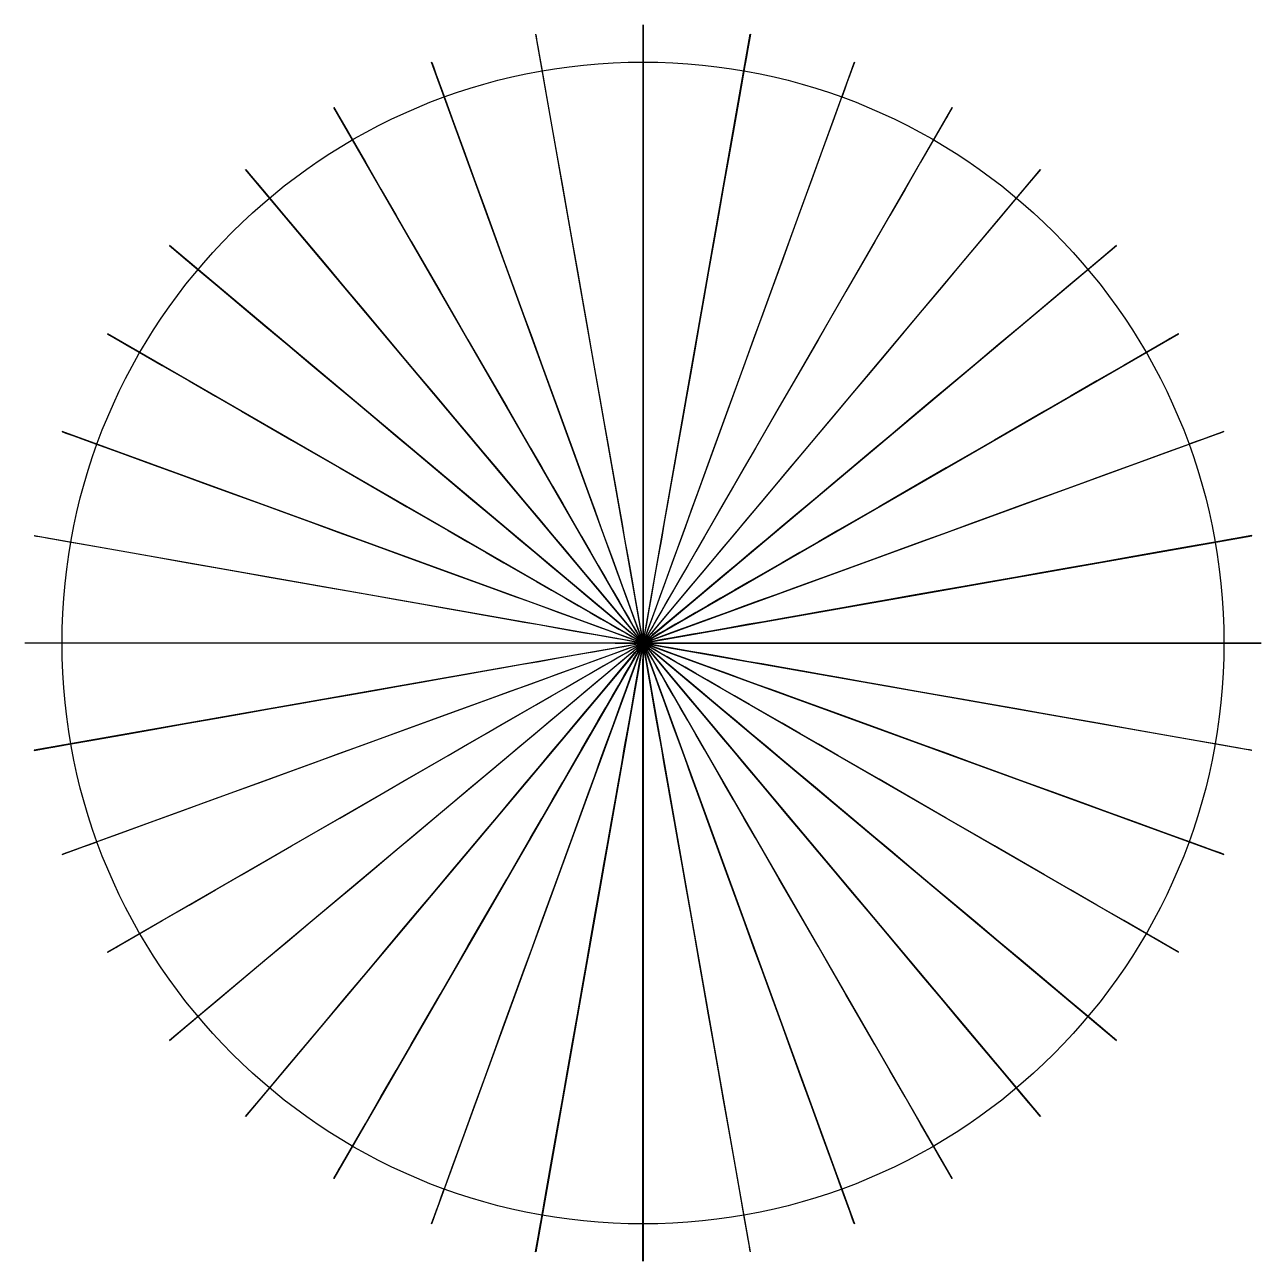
# Model space of a CAD drawing. Extents: x -100 to 100, y -100 to 100.
import ezdxf

# ---------------------------------------------------------------- set-up
doc = ezdxf.new("R2010")
doc.units = 0
doc.header["$MEASUREMENT"] = 0

msp = doc.modelspace()

# ---------------------------------------------------------------- linework, layer by layer
at = {"color": 4}
for q in [(0, 100), (-17.36, 98.48), (17.36, 98.48), (-34.2, 93.97), (34.2, 93.97), (-50, 86.6), (50, 86.6), (-64.28, 76.6), (64.28, 76.6), (-76.6, 64.28), (76.6, 64.28), (-86.6, 50), (86.6, 50), (-93.97, 34.2), (93.97, 34.2), (-98.48, 17.36), (98.48, 17.36), (-100, 0), (-98.48, -17.36), (-93.97, -34.2), (-86.6, -50), (-76.6, -64.28), (-64.28, -76.6), (-50, -86.6), (-34.2, -93.97), (-17.36, -98.48), (100, 0), (0, -100), (17.36, -98.48), (34.2, -93.97), (50, -86.6), (64.28, -76.6), (76.6, -64.28), (86.6, -50), (93.97, -34.2), (98.48, -17.36), (100, 0)]:
    msp.add_line((0, 0), q, dxfattribs=at)
at = {"color": 2}
msp.add_circle((0, 0, 34.2), 93.97, dxfattribs=at)
at = {"color": 2, "extrusion": (1, -2.13163e-16, 0)}
msp.add_arc((0, 0), 100, 0, 20, dxfattribs=at)
at = {"color": 3, "extrusion": (1, -2.13163e-16, 0)}
msp.add_arc((100, -100), 100, 90, 180, dxfattribs=at)
at = {"color": 2, "extrusion": (0.984808, 0.173648, 0)}
msp.add_arc((0, 0), 100, 0, 20, dxfattribs=at)
at = {"color": 3, "extrusion": (0.984808, 0.173648, 0)}
msp.add_arc((100, -100), 100, 90, 180, dxfattribs=at)
at = {"color": 3, "extrusion": (0.984808, -0.173648, 0)}
msp.add_arc((100, -100), 100, 90, 180, dxfattribs=at)
at = {"color": 2, "extrusion": (0.984808, -0.173648, 0)}
msp.add_arc((0, 0), 100, 0, 20, dxfattribs=at)
at = {"color": 2, "extrusion": (0.939693, 0.34202, 0)}
msp.add_arc((0, 0), 100, 0, 20, dxfattribs=at)
at = {"color": 3, "extrusion": (0.939693, 0.34202, 0)}
msp.add_arc((100, -100), 100, 90, 180, dxfattribs=at)
at = {"color": 3, "extrusion": (0.939693, -0.34202, 0)}
msp.add_arc((100, -100), 100, 90, 180, dxfattribs=at)
at = {"color": 2, "extrusion": (0.939693, -0.34202, 0)}
msp.add_arc((0, 0), 100, 0, 20, dxfattribs=at)
at = {"color": 2, "extrusion": (0.866025, 0.5, 0)}
msp.add_arc((0, 0), 100, 0, 20, dxfattribs=at)
at = {"color": 3, "extrusion": (0.866025, 0.5, 0)}
msp.add_arc((100, -100), 100, 90, 180, dxfattribs=at)
at = {"color": 3, "extrusion": (0.866025, -0.5, 0)}
msp.add_arc((100, -100), 100, 90, 180, dxfattribs=at)
at = {"color": 2, "extrusion": (0.866025, -0.5, 0)}
msp.add_arc((0, 0), 100, 0, 20, dxfattribs=at)
at = {"color": 2, "extrusion": (0.766044, 0.642788, 0)}
msp.add_arc((0, 0), 100, 0, 20, dxfattribs=at)
at = {"color": 3, "extrusion": (0.766044, 0.642788, 0)}
msp.add_arc((100, -100), 100, 90, 180, dxfattribs=at)
at = {"color": 3, "extrusion": (0.766044, -0.642788, 0)}
msp.add_arc((100, -100), 100, 90, 180, dxfattribs=at)
at = {"color": 2, "extrusion": (0.766044, -0.642788, 0)}
msp.add_arc((0, 0), 100, 0, 20, dxfattribs=at)
at = {"color": 2, "extrusion": (0.642788, 0.766044, 0)}
msp.add_arc((0, 0), 100, 0, 20, dxfattribs=at)
at = {"color": 3, "extrusion": (0.642788, 0.766044, 0)}
msp.add_arc((100, -100), 100, 90, 180, dxfattribs=at)
at = {"color": 3, "extrusion": (0.642788, -0.766044, 0)}
msp.add_arc((100, -100), 100, 90, 180, dxfattribs=at)
at = {"color": 2, "extrusion": (0.642788, -0.766044, 0)}
msp.add_arc((0, 0), 100, 0, 20, dxfattribs=at)
at = {"color": 2, "extrusion": (0.5, 0.866025, 0)}
msp.add_arc((0, 0), 100, 0, 20, dxfattribs=at)
at = {"color": 3, "extrusion": (0.5, 0.866025, 0)}
msp.add_arc((100, -100), 100, 90, 180, dxfattribs=at)
at = {"color": 3, "extrusion": (0.5, -0.866025, 0)}
msp.add_arc((100, -100), 100, 90, 180, dxfattribs=at)
at = {"color": 2, "extrusion": (0.5, -0.866025, 0)}
msp.add_arc((0, 0), 100, 0, 20, dxfattribs=at)
at = {"color": 2, "extrusion": (0.34202, 0.939693, 0)}
msp.add_arc((0, 0), 100, 0, 20, dxfattribs=at)
at = {"color": 3, "extrusion": (0.34202, 0.939693, 0)}
msp.add_arc((100, -100), 100, 90, 180, dxfattribs=at)
at = {"color": 3, "extrusion": (0.34202, -0.939693, 0)}
msp.add_arc((100, -100), 100, 90, 180, dxfattribs=at)
at = {"color": 2, "extrusion": (0.34202, -0.939693, 0)}
msp.add_arc((0, 0), 100, 0, 20, dxfattribs=at)
at = {"color": 2, "extrusion": (0.173648, 0.984808, 0)}
msp.add_arc((0, 0), 100, 0, 20, dxfattribs=at)
at = {"color": 3, "extrusion": (0.173648, 0.984808, 0)}
msp.add_arc((100, -100), 100, 90, 180, dxfattribs=at)
at = {"color": 3, "extrusion": (0.173648, -0.984808, 0)}
msp.add_arc((100, -100), 100, 90, 180, dxfattribs=at)
at = {"color": 2, "extrusion": (0.173648, -0.984808, 0)}
msp.add_arc((0, 0), 100, 0, 20, dxfattribs=at)
at = {"color": 2, "extrusion": (1.45473e-15, 1, 0)}
msp.add_arc((0, 0), 100, 0, 20, dxfattribs=at)
at = {"color": 3, "extrusion": (1.45473e-15, 1, 0)}
msp.add_arc((100, -100), 100, 90, 180, dxfattribs=at)
at = {"color": 3, "extrusion": (-0.173648, 0.984808, 0)}
msp.add_arc((100, -100), 100, 90, 180, dxfattribs=at)
at = {"color": 3, "extrusion": (-0.34202, 0.939693, 0)}
msp.add_arc((100, -100), 100, 90, 180, dxfattribs=at)
at = {"color": 3, "extrusion": (-0.5, 0.866025, 0)}
msp.add_arc((100, -100), 100, 90, 180, dxfattribs=at)
at = {"color": 3, "extrusion": (-0.642788, 0.766044, 0)}
msp.add_arc((100, -100), 100, 90, 180, dxfattribs=at)
at = {"color": 3, "extrusion": (-0.766044, 0.642788, 0)}
msp.add_arc((100, -100), 100, 90, 180, dxfattribs=at)
at = {"color": 3, "extrusion": (-0.866025, 0.5, 0)}
msp.add_arc((100, -100), 100, 90, 180, dxfattribs=at)
at = {"color": 3, "extrusion": (-0.939693, 0.34202, 0)}
msp.add_arc((100, -100), 100, 90, 180, dxfattribs=at)
at = {"color": 3, "extrusion": (-0.984808, 0.173648, 0)}
msp.add_arc((100, -100), 100, 90, 180, dxfattribs=at)
at = {"color": 3, "extrusion": (0, -1, 0)}
msp.add_arc((100, -100), 100, 90, 180, dxfattribs=at)
at = {"color": 3, "extrusion": (-1, 3.05533e-15, 0)}
msp.add_arc((100, -100), 100, 90, 180, dxfattribs=at)
at = {"color": 3, "extrusion": (-0.984808, -0.173648, 0)}
msp.add_arc((100, -100), 100, 90, 180, dxfattribs=at)
at = {"color": 3, "extrusion": (-0.939693, -0.34202, 0)}
msp.add_arc((100, -100), 100, 90, 180, dxfattribs=at)
at = {"color": 3, "extrusion": (-0.866025, -0.5, 0)}
msp.add_arc((100, -100), 100, 90, 180, dxfattribs=at)
at = {"color": 3, "extrusion": (-0.766044, -0.642788, 0)}
msp.add_arc((100, -100), 100, 90, 180, dxfattribs=at)
at = {"color": 3, "extrusion": (-0.5, -0.866025, 0)}
msp.add_arc((100, -100), 100, 90, 180, dxfattribs=at)
at = {"color": 3, "extrusion": (-4.68582e-15, -1, 0)}
msp.add_arc((100, -100), 100, 90, 180, dxfattribs=at)
at = {"color": 2, "extrusion": (0, -1, 0)}
msp.add_arc((0, 0), 100, 0, 20, dxfattribs=at)
at = {"color": 3, "extrusion": (-0.642788, -0.766044, 0)}
msp.add_arc((100, -100), 100, 90, 180, dxfattribs=at)
at = {"color": 3, "extrusion": (-0.34202, -0.939693, 0)}
msp.add_arc((100, -100), 100, 90, 180, dxfattribs=at)
at = {"color": 3, "extrusion": (-0.173648, -0.984808, 0)}
msp.add_arc((100, -100), 100, 90, 180, dxfattribs=at)
at = {"color": 2, "extrusion": (-4.68582e-15, -1, 0)}
msp.add_arc((0, 0), 100, 0, 20, dxfattribs=at)
at = {"color": 2, "extrusion": (-0.173648, 0.984808, 0)}
msp.add_arc((0, 0), 100, 0, 20, dxfattribs=at)
at = {"color": 2, "extrusion": (-0.173648, -0.984808, 0)}
msp.add_arc((0, 0), 100, 0, 20, dxfattribs=at)
at = {"color": 2, "extrusion": (-0.34202, 0.939693, 0)}
msp.add_arc((0, 0), 100, 360, 20, dxfattribs=at)
at = {"color": 2, "extrusion": (-0.34202, -0.939693, 0)}
msp.add_arc((0, 0), 100, 0, 20, dxfattribs=at)
at = {"color": 2, "extrusion": (-0.5, 0.866025, 0)}
msp.add_arc((0, 0), 100, 360, 20, dxfattribs=at)
at = {"color": 2, "extrusion": (-0.5, -0.866025, 0)}
msp.add_arc((0, 0), 100, 0, 20, dxfattribs=at)
at = {"color": 2, "extrusion": (-0.642788, 0.766044, 0)}
msp.add_arc((0, 0), 100, 0, 20, dxfattribs=at)
at = {"color": 2, "extrusion": (-0.642788, -0.766044, 0)}
msp.add_arc((0, 0), 100, 0, 20, dxfattribs=at)
at = {"color": 2, "extrusion": (-0.766044, 0.642788, 0)}
msp.add_arc((0, 0), 100, 0, 20, dxfattribs=at)
at = {"color": 2, "extrusion": (-0.766044, -0.642788, 0)}
msp.add_arc((0, 0), 100, 0, 20, dxfattribs=at)
at = {"color": 2, "extrusion": (-0.866025, 0.5, 0)}
msp.add_arc((0, 0), 100, 360, 20, dxfattribs=at)
at = {"color": 2, "extrusion": (-0.866025, -0.5, 0)}
msp.add_arc((0, 0), 100, 0, 20, dxfattribs=at)
at = {"color": 2, "extrusion": (-0.939693, 0.34202, 0)}
msp.add_arc((0, 0), 100, 0, 20, dxfattribs=at)
at = {"color": 2, "extrusion": (-0.939693, -0.34202, 0)}
msp.add_arc((0, 0), 100, 0, 20, dxfattribs=at)
at = {"color": 2, "extrusion": (-0.984808, 0.173648, 0)}
msp.add_arc((0, 0), 100, 0, 20, dxfattribs=at)
at = {"color": 2, "extrusion": (-1, 3.05533e-15, 0)}
msp.add_arc((0, 0), 100, 0, 20, dxfattribs=at)
at = {"color": 2, "extrusion": (-0.984808, -0.173648, 0)}
msp.add_arc((0, 0), 100, 0, 20, dxfattribs=at)

doc.saveas('drawing.dxf')
